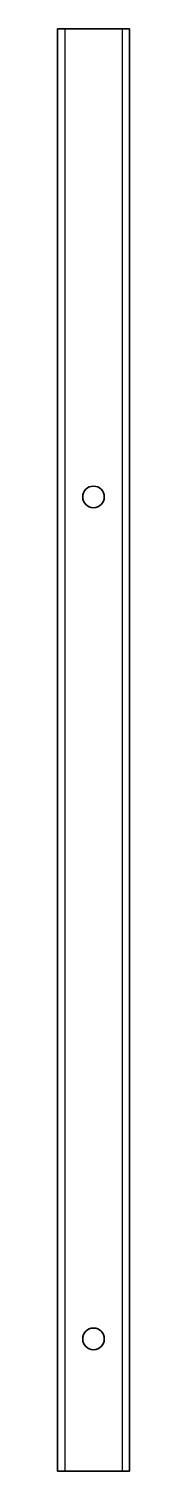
# Model space of a CAD drawing. Header units: inches. Extents: x 0 to 30, y 0 to 600.
import ezdxf

# ---------------------------------------------------------------- set-up
doc = ezdxf.new("R2010")
doc.units = ezdxf.units.IN
doc.header["$MEASUREMENT"] = 0
doc.layers.add('SIMUMAK Visible (ISO)', color=7, linetype='Continuous', lineweight=35)
doc.layers.add('SIMUMAK Visible Narrow (ISO)', color=7, linetype='Continuous', lineweight=25)

# ---------------------------------------------------------------- blocks, each defined once
blk = doc.blocks.new('DIN 30 x 30 x 2 00000008_Sheet_5_VIEW48')
at = {"layer": 'SIMUMAK Visible (ISO)'}
for p, q in [((-12, 299.8), (-15, 299.8)), ((-15, 299.8), (-15, -299.8)), ((-12, 299.8), (12, 299.8)), ((15, 299.8), (12, 299.8)), ((15, 299.8), (15, -299.8)), ((-12, -299.8), (-15, -299.8)), ((-12, -299.8), (12, -299.8)), ((15, -299.8), (12, -299.8))]:
    blk.add_line(p, q, dxfattribs=at)
for centre in [(0, 105.2), (0, -244.8)]:
    blk.add_circle(centre, 4.5, dxfattribs=at)
at = {"layer": 'SIMUMAK Visible Narrow (ISO)'}
for p, q in [((-12, 299.8), (-12, -299.8)), ((12, 299.8), (12, -299.8))]:
    blk.add_line(p, q, dxfattribs=at)

msp = doc.modelspace()

# ---------------------------------------------------------------- block references
msp.add_blockref('DIN 30 x 30 x 2 00000008_Sheet_5_VIEW48', (15, 299.8))

doc.saveas('drawing.dxf')
